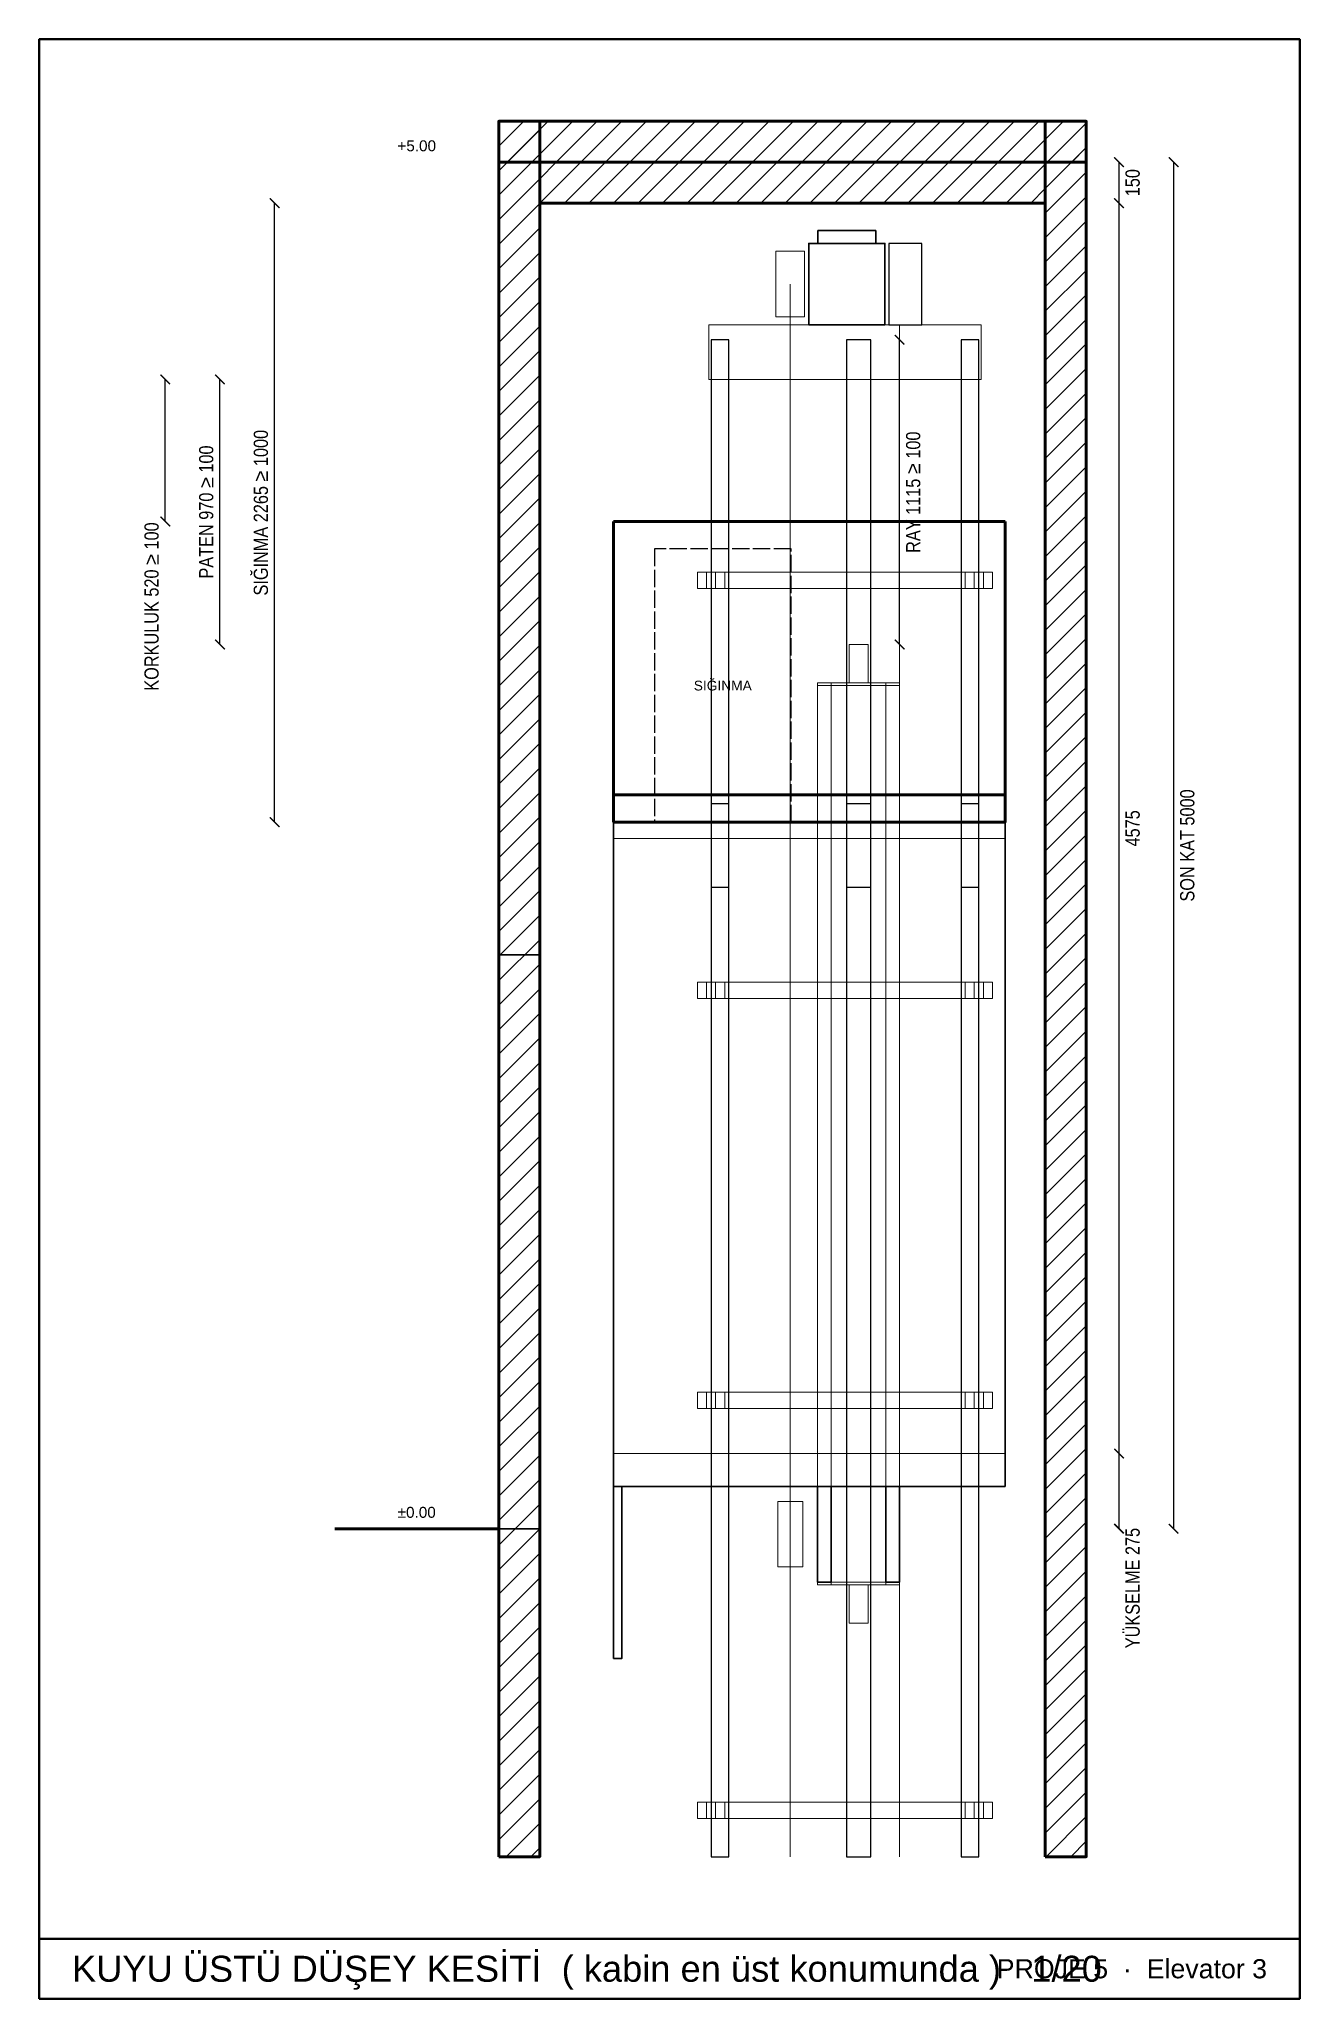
# Model space of a CAD drawing. Header units: millimetres. Extents: x -1832 to 2782, y -1720 to 5450.
import ezdxf
from ezdxf.enums import TextEntityAlignment as Align

# ---------------------------------------------------------------- set-up
doc = ezdxf.new("R2010")
doc.units = ezdxf.units.MM
doc.linetypes.add('DASHED', pattern=[1.524, 1.27, -0.254])
for name, color, linetype, lineweight in [('BAGLANTI', 8, 'Continuous', 25), ('CERCEVE', 7, 'Continuous', 40), ('HALAT', 6, 'Continuous', 18), ('KABIN', 7, 'Continuous', 30), ('KABIN-IC', 6, 'Continuous', 20), ('KAPI', 30, 'Continuous', 30), ('KASNAK', 90, 'Continuous', 20), ('KONSOL', 3, 'Continuous', 18), ('KORKULUK', 6, 'Continuous', 50), ('KUYU-DUVAR', 7, 'Continuous', 50), ('MAKINE', 5, 'Continuous', 30), ('OLCU', 5, 'Continuous', 13), ('PATEN', 200, 'Continuous', 20), ('RAY', 3, 'Continuous', 25), ('SASE', 6, 'Continuous', 30), ('SIGINMA', 3, 'DASHED', 25), ('TARAMA', 8, 'Continuous', 13), ('YAZI', 7, 'Continuous', 0)]:
    doc.layers.add(name, color=color, linetype=linetype, lineweight=lineweight)
doc.styles.add('ASANSOR', font='arial.ttf')
doc.styles.add('OpenSansCondensed-Light', font='OpenSansCondensed-Light.ttf')
doc.dimstyles.new('EZDXF', dxfattribs={"dimtxt": 0.25, "dimasz": 0.175, "dimexe": 0.375, "dimexo": 0.125, "dimgap": 0.1, "dimtad": 1, "dimlfac": 100, "dimzin": 12, "dimdsep": 46, "dimtxsty": 'OpenSansCondensed-Light', "dimblk": 'ARCHTICK', "dimcen": 2.5, "dimazin": 3, "dimtfac": 0.5, "dimtmove": 2, "dimatfit": 3})

# ---------------------------------------------------------------- blocks, each defined once
blk = doc.blocks.new('_ARCHTICK')
at = {"color": 0, "linetype": 'BYBLOCK', "const_width": 0.15}
blk.add_lwpolyline([(-0.5, -0.5), (0.5, 0.5)], dxfattribs=at)

msp = doc.modelspace()

# ---------------------------------------------------------------- hatches: boundary and pattern name
at = {"layer": 'TARAMA'}
h = msp.add_hatch(dxfattribs=at)
h.set_pattern_fill('ANSI31', scale=20)
h.paths.add_polyline_path([(-150, -1200), (0, -1200), (0, 5150), (-150, 5150)])
h = msp.add_hatch(dxfattribs=at)
h.set_pattern_fill('ANSI31', scale=20)
h.paths.add_polyline_path([(-150, 5000), (2000, 5000), (2000, 5150), (-150, 5150)])
h = msp.add_hatch(dxfattribs=at)
h.set_pattern_fill('ANSI31', scale=20)
h.paths.add_polyline_path([(1850, -1200), (2000, -1200), (2000, 5150), (1850, 5150)])
h = msp.add_hatch(dxfattribs=at)
h.set_pattern_fill('ANSI31', scale=20)
h.paths.add_polyline_path([(0, 4850), (1850, 4850), (1850, 5000), (0, 5000)])

# ---------------------------------------------------------------- linework, layer by layer
at = {"layer": 'BAGLANTI', "ltscale": 50}
msp.add_lwpolyline([(1278, 4405), (1398, 4405), (1398, 4703), (1278, 4703)], close=True, dxfattribs=at)
at = {"layer": 'CERCEVE', "ltscale": 50}
msp.add_line((-1831.5, -1500), (2781.5, -1500), dxfattribs=at)
msp.add_lwpolyline([(-1831.5, -1720), (2781.5, -1720), (2781.5, 5450), (-1831.5, 5450)], close=True, dxfattribs=at)
at = {"layer": 'HALAT', "ltscale": 50}
for p, q in [((917, -20), (917, 4554)), ((917, 4554), (917, -1200)), ((1317, -1200), (1317, 4405))]:
    msp.add_line(p, q, dxfattribs=at)
at = {"layer": 'KABIN', "ltscale": 50}
for points in [[(270, 155), (1703, 155), (1703, 2585), (270, 2585)], [(270, -475), (300, -475), (300, 155), (270, 155)]]:
    msp.add_lwpolyline(points, close=True, dxfattribs=at)
at = {"layer": 'KABIN-IC', "ltscale": 50}
for points in [[(1017, -205), (1067, -205), (1067, 3095), (1017, 3095)], [(1017, 3085), (1317, 3085), (1317, 3095), (1017, 3095)], [(1267, -205), (1317, -205), (1317, 3095), (1267, 3095)], [(270, 275), (1703, 275), (1703, 2525), (270, 2525)], [(1017, -205), (1317, -205), (1317, -195), (1017, -195)]]:
    msp.add_lwpolyline(points, close=True, dxfattribs=at)
at = {"layer": 'KAPI', "ltscale": 50}
msp.add_lwpolyline([(-150, 0), (0, 0), (0, 2100), (-150, 2100)], close=True, dxfattribs=at)
at = {"layer": 'KASNAK', "ltscale": 50}
for points in [[(864.5, 4434), (969.5, 4434), (969.5, 4674), (864.5, 4674)], [(871, -140), (963, -140), (963, 100), (871, 100)]]:
    msp.add_lwpolyline(points, close=True, dxfattribs=at)
at = {"layer": 'KONSOL', "ltscale": 50}
for points in [[(619, 4205), (1615, 4205), (1615, 4405), (619, 4405)], [(577, 3440), (1657, 3440), (1657, 3500), (577, 3500)], [(577, 3440), (677, 3440), (677, 3500), (577, 3500)], [(610.33333, 3440), (643.66667, 3440), (643.66667, 3500), (610.33333, 3500)], [(1557, 3440), (1657, 3440), (1657, 3500), (1557, 3500)], [(1590.33333, 3440), (1623.66667, 3440), (1623.66667, 3500), (1590.33333, 3500)], [(577, 1940), (1657, 1940), (1657, 2000), (577, 2000)], [(577, 1940), (677, 1940), (677, 2000), (577, 2000)], [(610.33333, 1940), (643.66667, 1940), (643.66667, 2000), (610.33333, 2000)], [(1557, 1940), (1657, 1940), (1657, 2000), (1557, 2000)], [(1590.33333, 1940), (1623.66667, 1940), (1623.66667, 2000), (1590.33333, 2000)], [(577, 440), (1657, 440), (1657, 500), (577, 500)], [(577, 440), (677, 440), (677, 500), (577, 500)], [(610.33333, 440), (643.66667, 440), (643.66667, 500), (610.33333, 500)], [(1557, 440), (1657, 440), (1657, 500), (1557, 500)], [(1590.33333, 440), (1623.66667, 440), (1623.66667, 500), (1590.33333, 500)], [(577, -1060), (1657, -1060), (1657, -1000), (577, -1000)], [(577, -1060), (677, -1060), (677, -1000), (577, -1000)], [(610.33333, -1060), (643.66667, -1060), (643.66667, -1000), (610.33333, -1000)], [(1557, -1060), (1657, -1060), (1657, -1000), (1557, -1000)], [(1590.33333, -1060), (1623.66667, -1060), (1623.66667, -1000), (1590.33333, -1000)]]:
    msp.add_lwpolyline(points, close=True, dxfattribs=at)
at = {"layer": 'KORKULUK', "ltscale": 50}
for p, q in [((270, 3685), (1703, 3685)), ((270, 2585), (270, 3685)), ((1703, 2585), (1703, 3685))]:
    msp.add_line(p, q, dxfattribs=at)
msp.add_lwpolyline([(270, 2585), (1703, 2585), (1703, 2685), (270, 2685)], close=True, dxfattribs=at)
at = {"layer": 'KUYU-DUVAR', "ltscale": 50}
msp.add_line((-750, 0), (-150, 0), dxfattribs=at)
for points in [[(-150, -1200), (0, -1200), (0, 5150), (-150, 5150)], [(-150, 5000), (2000, 5000), (2000, 5150), (-150, 5150)], [(1850, -1200), (2000, -1200), (2000, 5150), (1850, 5150)], [(0, 4850), (1850, 4850), (1850, 5000), (0, 5000)]]:
    msp.add_lwpolyline(points, close=True, dxfattribs=at)
at = {"layer": 'MAKINE', "ltscale": 50}
for points in [[(1018, 4703), (1230, 4703), (1230, 4750), (1018, 4750)], [(984.5, 4405), (1263.5, 4405), (1263.5, 4703), (984.5, 4703)]]:
    msp.add_lwpolyline(points, close=True, dxfattribs=at)
at = {"layer": 'PATEN', "ltscale": 50}
for points in [[(1132, 3095), (1202, 3095), (1202, 3235), (1132, 3235)], [(1132, -345), (1202, -345), (1202, -205), (1132, -205)]]:
    msp.add_lwpolyline(points, close=True, dxfattribs=at)
at = {"layer": 'RAY', "ltscale": 50}
for points in [[(627, -1200), (692, -1200), (692, 4350), (627, 4350)], [(1122.5, -1200), (1211.5, -1200), (1211.5, 4350), (1122.5, 4350)], [(1542, -1200), (1607, -1200), (1607, 4350), (1542, 4350)], [(627, 2347.5), (692, 2347.5), (692, 2652.5), (627, 2652.5)], [(1122.5, 2347.5), (1211.5, 2347.5), (1211.5, 2652.5), (1122.5, 2652.5)], [(1542, 2347.5), (1607, 2347.5), (1607, 2652.5), (1542, 2652.5)]]:
    msp.add_lwpolyline(points, close=True, dxfattribs=at)
at = {"layer": 'SASE', "ltscale": 50}
for points in [[(1017, -195), (1067, -195), (1067, 155), (1017, 155)], [(1267, -195), (1317, -195), (1317, 155), (1267, 155)]]:
    msp.add_lwpolyline(points, close=True, dxfattribs=at)
at = {"layer": 'SIGINMA', "ltscale": 50}
msp.add_lwpolyline([(420, 2585), (920, 2585), (920, 3585), (420, 3585)], close=True, dxfattribs=at)
at = {"layer": 'TARAMA', "ltscale": 50}
for points in [[(-150, -1200), (0, -1200), (0, 5150), (-150, 5150)], [(-150, 5000), (2000, 5000), (2000, 5150), (-150, 5150)], [(1850, -1200), (2000, -1200), (2000, 5150), (1850, 5150)], [(0, 4850), (1850, 4850), (1850, 5000), (0, 5000)]]:
    msp.add_lwpolyline(points, close=True, dxfattribs=at)

# ---------------------------------------------------------------- texts
at = {"layer": 'CERCEVE', "style": 'ASANSOR'}
msp.add_text('KUYU ÜSTÜ DÜŞEY KESİTİ  ( kabin en üst konumunda )   1/20', height=95, dxfattribs=at).set_placement((-1711.5, -1610), align=Align.MIDDLE_LEFT)
msp.add_text('PROJE 5  ·  Elevator 3', height=70, dxfattribs=at).set_placement((2661.5, -1610), align=Align.MIDDLE_RIGHT)
at = {"layer": 'YAZI', "style": 'ASANSOR'}
for s, height, p in [('+5.00', 40, (-450, 5060)), ('SIĞINMA', 36, (670, 3085)), ('±0.00', 40, (-450, 60))]:
    msp.add_text(s, height=height, dxfattribs=at).set_placement(p, align=Align.MIDDLE_CENTER)

# ---------------------------------------------------------------- dimensions: what is measured, and where the dimension line sits
at = {"layer": 'OLCU'}
for base, p1, p2, location, text in [((2120, 4850), (0, 4850), (0, 5000), (2170, 4925), '150'), ((2320, 0), (0, 0), (0, 5000), (2370, 2500), 'SON KAT 5000'), ((-970, 2585), (0, 2585), (0, 4850), (-1020, 3717.5), 'SIĞINMA 2265 ≥ 1000'), ((2120, 275), (0, 275), (0, 4850), (2170, 2562.5), '4575'), ((1317, 3235), (0, 3235), (0, 4350), (1367, 3792.5), 'RAY 1115 ≥ 100'), ((-1370, 3685), (0, 3685), (0, 4205), (-1420, 3374.2), 'KORKULUK 520 ≥ 100'), ((-1170, 3235), (0, 3235), (0, 4205), (-1220, 3720), 'PATEN 970 ≥ 100'), ((2120, 0), (0, 0), (0, 275), (2170, -217.2), 'YÜKSELME 275')]:
    msp.add_linear_dim(base=base, p1=p1, p2=p2, angle=90, location=location, text=text, text_rotation=90, dimstyle='EZDXF', override={"dimtxt": 52, "dimasz": 35, "dimexe": 30, "dimexo": 25, "dimgap": 15, "dimse1": 1, "dimse2": 1, "dimclrt": 5, "dimtmove": 2}, dxfattribs=at).render()

doc.saveas('drawing.dxf')
